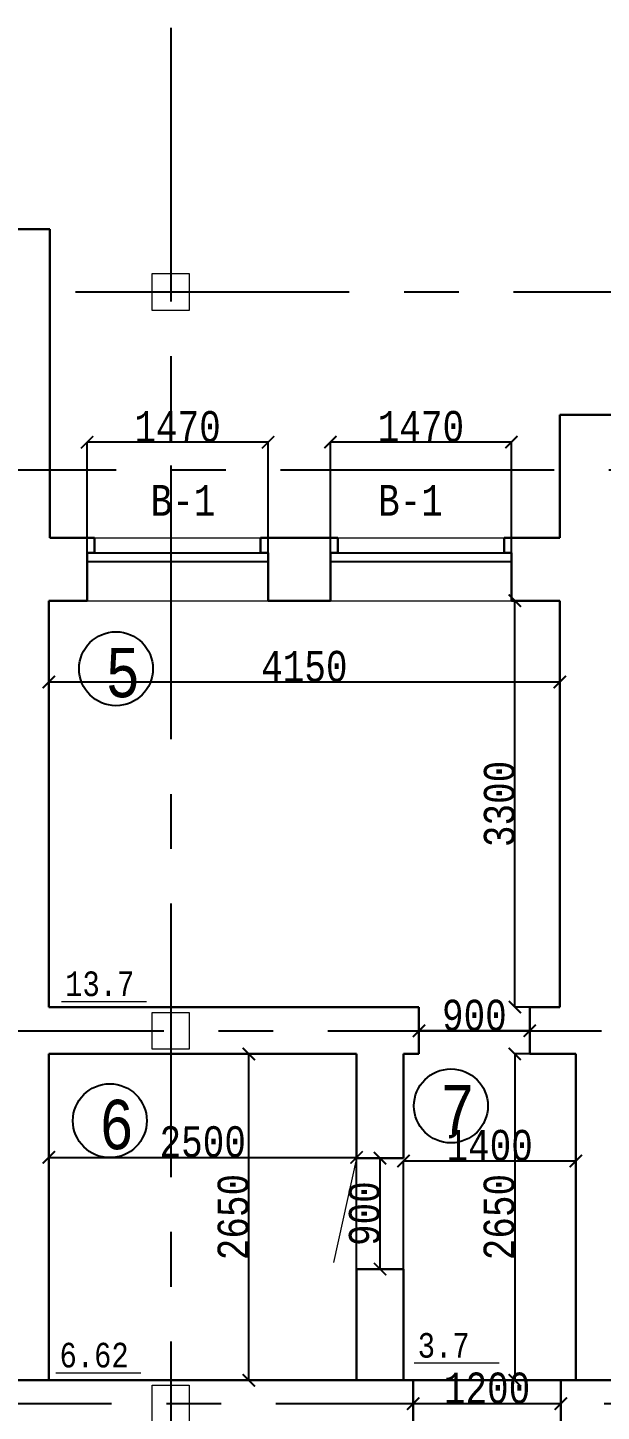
# Model space of a CAD drawing. Header units: millimetres. Extents: x -689206 to 4969298, y -1019800 to 703299.
# Drawn here: x 65281 to 69940, y 8378 to 19613 of the extents above; entities that cross this region are included whole.
import ezdxf

# ---------------------------------------------------------------- set-up
doc = ezdxf.new("R2010")
doc.units = ezdxf.units.MM
doc.linetypes.add('осеваяX2', pattern=[101.6, 63.5, -12.7, 12.7, -12.7])
for name, color, linetype, lineweight in [('несущие', 7, 'Continuous', 30), ('ПЕРЕГОРОДКИ', 252, 'Continuous', 9), ('РАЗМЕРЫ', 7, 'Continuous', 9), ('стены', 7, 'Continuous', 20)]:
    doc.layers.add(name, color=color, linetype=linetype, lineweight=lineweight)
doc.layers.add('четотам', color=7, linetype='Continuous')
doc.styles.add('Аннотативный', font='isocteur.ttf', dxfattribs={"width": 0.7, "height": 250})
doc.dimstyles.new('Аннотативный', dxfattribs={"dimscale": 0, "dimtxt": 250, "dimasz": 100, "dimexe": 1.25, "dimexo": 0.625, "dimtad": 1, "dimdec": 0, "dimtxsty": 'Аннотативный', "dimblk": 'ARCHTICK', "dimcen": 2.5, "dimadec": 0, "dimazin": 0, "dimtfac": 1, "dimtdec": 0, "dimtmove": 0, "dimatfit": 3, "dimfxl": 1, "dimarcsym": 0})

# ---------------------------------------------------------------- blocks, each defined once
blk = doc.blocks.new('_ArchTick')
at = {"color": 0, "linetype": 'ByBlock', "const_width": 0.15}
blk.add_lwpolyline([(-0.5, -0.5), (0.5, 0.5)], dxfattribs=at)
blk = doc.blocks.new('*D1426')
at = {"layer": 'Defpoints', "color": 0, "lineweight": 20, "transparency": 16777216}
for p in [(69238, 14960), (69603, 14960), (69603, 11660)]:
    blk.add_point(p, dxfattribs=at)
at = {"layer": 'стены', "color": 0, "lineweight": -2, "transparency": 16777216}
for p, q in [((69602, 14960), (69237, 14960)), ((69238, 11660), (69238, 14960)), ((69602, 11660), (69237, 11660))]:
    blk.add_line(p, q, dxfattribs=at)
at = {"layer": 'стены', "color": 0, "lineweight": -2, "transparency": 16777216, "xscale": 100, "yscale": 100, "zscale": 100}
for p, rotation in [((69238, 14960), 90), ((69238, 11660), 270)]:
    blk.add_blockref('_ArchTick', p, dxfattribs=dict(at, rotation=rotation))
at = {"layer": 'стены', "color": 0, "lineweight": 13, "transparency": 16777216, "insert": (69113, 13310), "char_height": 250, "attachment_point": 5, "rotation": 90, "style": 'Аннотативный'}
blk.add_mtext('3300', dxfattribs=at)
blk = doc.blocks.new('*D1427')
at = {"layer": 'Defpoints', "color": 0, "lineweight": 20, "transparency": 16777216}
for p in [(65453, 14960), (69603, 14960), (65453, 14300)]:
    blk.add_point(p, dxfattribs=at)
at = {"layer": 'стены', "color": 0, "lineweight": -2, "transparency": 16777216}
for p, q in [((65453, 14959), (65453, 14299)), ((69603, 14959), (69603, 14299)), ((69603, 14300), (65453, 14300))]:
    blk.add_line(p, q, dxfattribs=at)
at = {"layer": 'стены', "color": 0, "lineweight": -2, "transparency": 16777216, "xscale": 100, "yscale": 100, "zscale": 100, "rotation": 180}
blk.add_blockref('_ArchTick', (65453, 14300), dxfattribs=at)
at = {"layer": 'стены', "color": 0, "lineweight": -2, "transparency": 16777216, "xscale": 100, "yscale": 100, "zscale": 100}
blk.add_blockref('_ArchTick', (69603, 14300), dxfattribs=at)
at = {"layer": 'стены', "color": 0, "lineweight": 13, "transparency": 16777216, "insert": (67528, 14426), "char_height": 250, "attachment_point": 5, "style": 'Аннотативный'}
blk.add_mtext('4150', dxfattribs=at)
blk = doc.blocks.new('*D1430')
at = {"layer": 'Defpoints', "color": 0, "lineweight": 20, "transparency": 16777216}
for p in [(68333, 10410), (68333, 9280), (69733, 9280)]:
    blk.add_point(p, dxfattribs=at)
at = {"layer": 'стены', "color": 0, "lineweight": -2, "transparency": 16777216}
for p, q in [((68333, 9280), (68333, 10411)), ((69733, 10410), (68333, 10410)), ((69733, 9280), (69733, 10411))]:
    blk.add_line(p, q, dxfattribs=at)
at = {"layer": 'стены', "color": 0, "lineweight": -2, "transparency": 16777216, "xscale": 100, "yscale": 100, "zscale": 100, "rotation": 180}
blk.add_blockref('_ArchTick', (68333, 10410), dxfattribs=at)
at = {"layer": 'стены', "color": 0, "lineweight": -2, "transparency": 16777216, "xscale": 100, "yscale": 100, "zscale": 100}
blk.add_blockref('_ArchTick', (69733, 10410), dxfattribs=at)
at = {"layer": 'стены', "color": 0, "lineweight": 13, "transparency": 16777216, "insert": (69033, 10536), "char_height": 250, "attachment_point": 5, "style": 'Аннотативный'}
blk.add_mtext('1400', dxfattribs=at)
blk = doc.blocks.new('*D1446')
at = {"layer": 'Defpoints', "color": 0, "lineweight": 20, "transparency": 16777216}
for p in [(65764, 16247), (65764, 14960), (67234, 14960)]:
    blk.add_point(p, dxfattribs=at)
at = {"layer": 'стены', "color": 0, "lineweight": -2, "transparency": 16777216}
for p, q in [((65764, 14960), (65764, 16248)), ((67234, 16247), (65764, 16247)), ((67234, 14960), (67234, 16248))]:
    blk.add_line(p, q, dxfattribs=at)
at = {"layer": 'стены', "color": 0, "lineweight": -2, "transparency": 16777216, "xscale": 100, "yscale": 100, "zscale": 100, "rotation": 180}
blk.add_blockref('_ArchTick', (65764, 16247), dxfattribs=at)
at = {"layer": 'стены', "color": 0, "lineweight": -2, "transparency": 16777216, "xscale": 100, "yscale": 100, "zscale": 100}
blk.add_blockref('_ArchTick', (67234, 16247), dxfattribs=at)
at = {"layer": 'стены', "color": 0, "lineweight": 13, "transparency": 16777216, "insert": (66499, 16373), "char_height": 250, "attachment_point": 5, "style": 'Аннотативный'}
blk.add_mtext('1470', dxfattribs=at)
blk = doc.blocks.new('*D1521')
at = {"layer": 'Defpoints', "color": 0, "lineweight": 20, "transparency": 16777216}
for p in [(67953, 10440), (65453, 8630), (67953, 8630)]:
    blk.add_point(p, dxfattribs=at)
at = {"layer": 'ПЕРЕГОРОДКИ', "color": 0, "lineweight": -2, "transparency": 16777216}
for p, q in [((65453, 8631), (65453, 10441)), ((65453, 10440), (67953, 10440)), ((67953, 8631), (67953, 10441))]:
    blk.add_line(p, q, dxfattribs=at)
at = {"layer": 'ПЕРЕГОРОДКИ', "color": 0, "lineweight": -2, "transparency": 16777216, "xscale": 100, "yscale": 100, "zscale": 100, "rotation": 180}
blk.add_blockref('_ArchTick', (65453, 10440), dxfattribs=at)
at = {"layer": 'ПЕРЕГОРОДКИ', "color": 0, "lineweight": -2, "transparency": 16777216, "xscale": 100, "yscale": 100, "zscale": 100}
blk.add_blockref('_ArchTick', (67953, 10440), dxfattribs=at)
at = {"layer": 'ПЕРЕГОРОДКИ', "color": 0, "lineweight": 13, "transparency": 16777216, "insert": (66703, 10566), "char_height": 250, "attachment_point": 5, "style": 'Аннотативный'}
blk.add_mtext('2500', dxfattribs=at)
blk = doc.blocks.new('*D1487')
at = {"layer": 'Defpoints', "color": 0, "lineweight": 20, "transparency": 16777216}
for p in [(67077, 11280), (67953, 11280), (67953, 8630)]:
    blk.add_point(p, dxfattribs=at)
at = {"layer": 'ПЕРЕГОРОДКИ', "color": 0, "lineweight": -2, "transparency": 16777216}
for p, q in [((67952, 11280), (67076, 11280)), ((67077, 8630), (67077, 11280)), ((67952, 8630), (67076, 8630))]:
    blk.add_line(p, q, dxfattribs=at)
at = {"layer": 'ПЕРЕГОРОДКИ', "color": 0, "lineweight": -2, "transparency": 16777216, "xscale": 100, "yscale": 100, "zscale": 100}
for p, rotation in [((67077, 11280), 90), ((67077, 8630), 270)]:
    blk.add_blockref('_ArchTick', p, dxfattribs=dict(at, rotation=rotation))
at = {"layer": 'ПЕРЕГОРОДКИ', "color": 0, "lineweight": 13, "transparency": 16777216, "insert": (66951, 9955), "char_height": 250, "attachment_point": 5, "rotation": 90, "style": 'Аннотативный'}
blk.add_mtext('2650', dxfattribs=at)
blk = doc.blocks.new('*D1498')
at = {"layer": 'Defpoints', "color": 0, "lineweight": 20, "transparency": 16777216}
for p in [(67740, 16248), (67740, 14960), (69210, 14960)]:
    blk.add_point(p, dxfattribs=at)
at = {"layer": 'несущие', "color": 0, "lineweight": -2, "transparency": 16777216}
for p, q in [((67740, 14960), (67740, 16249)), ((69210, 16248), (67740, 16248)), ((69210, 14960), (69210, 16249))]:
    blk.add_line(p, q, dxfattribs=at)
at = {"layer": 'несущие', "color": 0, "lineweight": -2, "transparency": 16777216, "xscale": 100, "yscale": 100, "zscale": 100, "rotation": 180}
blk.add_blockref('_ArchTick', (67740, 16248), dxfattribs=at)
at = {"layer": 'несущие', "color": 0, "lineweight": -2, "transparency": 16777216, "xscale": 100, "yscale": 100, "zscale": 100}
blk.add_blockref('_ArchTick', (69210, 16248), dxfattribs=at)
at = {"layer": 'несущие', "color": 0, "lineweight": 13, "transparency": 16777216, "insert": (68475, 16374), "char_height": 250, "attachment_point": 5, "style": 'Аннотативный'}
blk.add_mtext('1470', dxfattribs=at)
blk = doc.blocks.new('*D1583')
at = {"layer": 'Defpoints', "color": 0, "linetype": 'ByBlock', "lineweight": 20, "transparency": 16777216}
for p in [(68459, 11468), (68459, 11468), (69359, 11468)]:
    blk.add_point(p, dxfattribs=at)
at = {"layer": 'РАЗМЕРЫ', "color": 0, "linetype": 'ByBlock', "lineweight": -2, "transparency": 16777216}
for p, q in [((68459, 11468), (68459, 11469)), ((69359, 11468), (68459, 11468)), ((69359, 11468), (69359, 11469))]:
    blk.add_line(p, q, dxfattribs=at)
at = {"layer": 'РАЗМЕРЫ', "color": 0, "linetype": 'ByBlock', "lineweight": -2, "transparency": 16777216, "xscale": 100, "yscale": 100, "zscale": 100, "rotation": 180}
blk.add_blockref('_ArchTick', (68459, 11468), dxfattribs=at)
at = {"layer": 'РАЗМЕРЫ', "color": 0, "linetype": 'ByBlock', "lineweight": -2, "transparency": 16777216, "xscale": 100, "yscale": 100, "zscale": 100}
blk.add_blockref('_ArchTick', (69359, 11468), dxfattribs=at)
at = {"layer": 'РАЗМЕРЫ', "color": 0, "linetype": 'ByBlock', "lineweight": 13, "transparency": 16777216, "insert": (68909, 11593), "char_height": 250, "attachment_point": 5, "style": 'Аннотативный'}
blk.add_mtext('900', dxfattribs=at)
blk = doc.blocks.new('*D1584')
at = {"layer": 'Defpoints', "color": 0, "linetype": 'ByBlock', "lineweight": 20, "transparency": 16777216}
for p in [(68412, 8440), (68412, 8440), (69612, 8440)]:
    blk.add_point(p, dxfattribs=at)
at = {"layer": 'РАЗМЕРЫ', "color": 0, "linetype": 'ByBlock', "lineweight": -2, "transparency": 16777216}
for p, q in [((68412, 8441), (68412, 8441)), ((69612, 8440), (68412, 8440)), ((69612, 8441), (69612, 8441))]:
    blk.add_line(p, q, dxfattribs=at)
at = {"layer": 'РАЗМЕРЫ', "color": 0, "linetype": 'ByBlock', "lineweight": -2, "transparency": 16777216, "xscale": 100, "yscale": 100, "zscale": 100, "rotation": 180}
blk.add_blockref('_ArchTick', (68412, 8440), dxfattribs=at)
at = {"layer": 'РАЗМЕРЫ', "color": 0, "linetype": 'ByBlock', "lineweight": -2, "transparency": 16777216, "xscale": 100, "yscale": 100, "zscale": 100}
blk.add_blockref('_ArchTick', (69612, 8440), dxfattribs=at)
at = {"layer": 'РАЗМЕРЫ', "color": 0, "linetype": 'ByBlock', "lineweight": 13, "transparency": 16777216, "insert": (69012, 8566), "char_height": 250, "attachment_point": 5, "style": 'Аннотативный'}
blk.add_mtext('1200', dxfattribs=at)
blk = doc.blocks.new('*D1593')
at = {"layer": 'Defpoints', "color": 0, "linetype": 'ByBlock', "lineweight": 20, "transparency": 16777216}
for p in [(69733, 11280), (69237, 8630), (69733, 8630)]:
    blk.add_point(p, dxfattribs=at)
at = {"layer": 'РАЗМЕРЫ', "color": 0, "linetype": 'ByBlock', "lineweight": -2, "transparency": 16777216}
for p, q in [((69732, 11280), (69236, 11280)), ((69237, 11280), (69237, 8630)), ((69732, 8630), (69236, 8630))]:
    blk.add_line(p, q, dxfattribs=at)
at = {"layer": 'РАЗМЕРЫ', "color": 0, "linetype": 'ByBlock', "lineweight": -2, "transparency": 16777216, "xscale": 100, "yscale": 100, "zscale": 100}
for p, rotation in [((69237, 11280), 90), ((69237, 8630), 270)]:
    blk.add_blockref('_ArchTick', p, dxfattribs=dict(at, rotation=rotation))
at = {"layer": 'РАЗМЕРЫ', "color": 0, "linetype": 'ByBlock', "lineweight": 20, "transparency": 16777216, "insert": (69111, 9955), "char_height": 250, "attachment_point": 5, "rotation": 90, "style": 'Аннотативный'}
blk.add_mtext('2650', dxfattribs=at)
blk = doc.blocks.new('*D1626')
at = {"layer": 'Defpoints', "color": 0, "linetype": 'ByBlock', "lineweight": 20, "transparency": 16777216}
for p in [(68143, 10433), (68143, 10433), (68143, 9533)]:
    blk.add_point(p, dxfattribs=at)
at = {"layer": 'РАЗМЕРЫ', "color": 0, "linetype": 'ByBlock', "lineweight": -2, "transparency": 16777216}
for p, q in [((68143, 10433), (68144, 10433)), ((68143, 9533), (68143, 10433)), ((68143, 9533), (68144, 9533))]:
    blk.add_line(p, q, dxfattribs=at)
at = {"layer": 'РАЗМЕРЫ', "color": 0, "linetype": 'ByBlock', "lineweight": -2, "transparency": 16777216, "xscale": 100, "yscale": 100, "zscale": 100}
for p, rotation in [((68143, 10433), 90), ((68143, 9533), 270)]:
    blk.add_blockref('_ArchTick', p, dxfattribs=dict(at, rotation=rotation))
at = {"layer": 'РАЗМЕРЫ', "color": 0, "linetype": 'ByBlock', "lineweight": 20, "transparency": 16777216, "insert": (68017, 9983), "char_height": 250, "attachment_point": 5, "rotation": 90, "style": 'Аннотативный'}
blk.add_mtext('900', dxfattribs=at)

msp = doc.modelspace()

# ---------------------------------------------------------------- linework, layer by layer
at = {"layer": 'несущие', "color": 18, "linetype": 'ByBlock', "lineweight": 30, "true_color": 0x000000}
msp.add_line((64559.1, 17977.7), (65460.8, 17977.7), dxfattribs=at)
at = {"layer": 'несущие', "color": 0}
for p, q in [((67952.8, 9279.7), (67952.8, 8630.2)), ((68332.8, 9279.7), (68332.8, 8630.2)), ((69732.8, 9279.7), (69732.8, 8630.2)), ((65452.8, 8630.2), (67952.8, 8630.2)), ((68332.8, 8630.2), (68411.5, 8630.2)), ((68411.5, 8630.2), (68411.5, 8250.2)), ((69611.5, 8630.2), (69732.8, 8630.2))]:
    msp.add_line(p, q, dxfattribs=at)
at = {"layer": 'РАЗМЕРЫ'}
for p, q in [((65823.5, 15469.7), (67173.5, 15469.7)), ((67800.3, 15469.7), (69150.3, 15469.7)), ((65763.5, 14959.7), (67233.5, 14959.7)), ((67740.3, 14959.7), (69210.3, 14959.7)), ((65557, 11706.8), (66246.3, 11706.8)), ((68419.8, 8770.5), (69109.1, 8770.5)), ((65511, 8691.5), (66200.3, 8691.5))]:
    msp.add_line(p, q, dxfattribs=at)
at = {"layer": 'РАЗМЕРЫ', "linetype": 'ByBlock', "lineweight": 20}
msp.add_line((67952.8, 10433.1), (67765.1, 9585.2), dxfattribs=at)
at = {"layer": 'РАЗМЕРЫ', "linetype": 'ByBlock', "lineweight": 30}
for p, q in [((68332.8, 10433.1), (67952.8, 10433.1)), ((67952.8, 9533.1), (68332.8, 9533.1))]:
    msp.add_line(p, q, dxfattribs=at)
at = {"layer": 'РАЗМЕРЫ', "lineweight": 30, "ltscale": 150}
msp.add_line((64967.4, 8630.2), (82068.2, 8630.2), dxfattribs=at)
at = {"layer": 'стены', "linetype": 'осеваяX2', "lineweight": 25, "ltscale": 35}
for p, q in [((66442.7, 19613.2), (66442.7, -25990)), ((65670.8, 17467.7), (108442.7, 17467.7)), ((42442.7, 16024.1), (108442.7, 16024.1)), ((46383.8, 11467.7), (108442.7, 11467.7)), ((42404.8, 8440.2), (108442.7, 8440.2))]:
    msp.add_line(p, q, dxfattribs=at)
at = {"layer": 'стены', "color": 7, "lineweight": 30, "true_color": 0xffffff}
msp.add_line((64559.1, 17977.7), (65460.8, 17977.7), dxfattribs=at)
at = {"layer": 'стены', "lineweight": 30}
for p, q in [((65460.8, 17977.7), (65460.8, 15469.7)), ((69602.8, 16469.7), (69602.8, 15469.7)), ((69602.8, 16469.7), (70519.2, 16469.7)), ((65452.8, 11659.7), (65452.8, 14959.7)), ((65452.8, 14959.7), (65763.5, 14959.7)), ((67233.5, 14959.7), (67740.3, 14959.7)), ((69210.3, 14959.7), (69602.8, 14959.7)), ((69602.8, 14959.7), (69602.8, 11659.7)), ((68459.2, 11659.7), (65452.8, 11659.7)), ((68459.2, 11279.7), (68459.2, 11659.7)), ((69452.8, 11659.7), (69359.2, 11659.7)), ((69359.2, 11659.7), (69359.2, 11279.7)), ((69452.8, 11659.7), (69602.8, 11659.7)), ((65452.8, 8630.2), (65452.8, 11279.7)), ((67952.8, 11279.7), (65452.8, 11279.7)), ((65452.8, 11279.7), (67580.8, 11279.7)), ((67952.8, 10433.1), (67952.8, 11279.7)), ((68459.2, 11279.7), (68332.8, 11279.7)), ((68332.8, 10433.1), (68332.8, 11279.7)), ((68332.8, 11279.7), (68332.8, 10433.1)), ((68332.8, 11279.7), (68459.2, 11279.7)), ((69732.8, 11279.7), (69359.2, 11279.7)), ((69359.2, 11279.7), (69732.8, 11279.7)), ((69732.8, 11279.7), (69732.8, 9279.7)), ((67952.8, 9279.7), (67952.8, 9533.1)), ((68332.8, 9279.7), (68332.8, 9533.1)), ((69611.5, 8250.2), (69611.5, 8630.2))]:
    msp.add_line(p, q, dxfattribs=at)
at = {"layer": 'стены', "color": 18, "lineweight": 30, "true_color": 0x000000}
for p, q in [((65823.5, 15469.7), (65460.8, 15469.7)), ((65823.5, 15349.7), (65823.5, 15469.7)), ((67800.3, 15469.7), (67173.5, 15469.7)), ((67173.5, 15349.7), (67173.5, 15469.7)), ((67800.3, 15349.7), (67800.3, 15469.7)), ((69602.8, 15469.7), (69150.3, 15469.7)), ((69150.3, 15349.7), (69150.3, 15469.7)), ((65763.5, 15349.7), (65823.5, 15349.7)), ((65763.5, 15349.7), (65763.5, 14959.7)), ((67173.5, 15349.7), (67233.5, 15349.7)), ((67233.5, 15349.7), (67233.5, 14959.7)), ((67740.3, 15349.7), (67800.3, 15349.7)), ((67740.3, 15349.7), (67740.3, 14959.7)), ((69150.3, 15349.7), (69210.3, 15349.7)), ((69210.3, 15349.7), (69210.3, 14959.7))]:
    msp.add_line(p, q, dxfattribs=at)
at = {"layer": 'стены', "color": 4, "lineweight": 25}
for p, q in [((69150.3, 15349.7), (69150.3, 15469.7)), ((69210.3, 15349.7), (69210.3, 14959.7))]:
    msp.add_line(p, q, dxfattribs=at)
at = {"layer": 'стены', "color": 152, "lineweight": 30, "true_color": 0x2776bb}
for p, q in [((65763.5, 14959.7), (65763.5, 15319.7)), ((67233.5, 15319.7), (67233.5, 14959.7))]:
    msp.add_line(p, q, dxfattribs=at)
at = {"layer": 'стены', "lineweight": 25}
for p, q in [((65823.5, 15349.7), (67173.5, 15349.7)), ((67800.3, 15349.7), (69150.3, 15349.7)), ((65763.5, 15279.7), (67233.5, 15279.7)), ((67740.3, 15279.7), (69210.3, 15279.7))]:
    msp.add_line(p, q, dxfattribs=at)
at = {"layer": 'стены'}
for p, q in [((65452.8, 11279.7), (65452.8, 11128.4)), ((65452.8, 10228.4), (65452.8, 8630.2))]:
    msp.add_line(p, q, dxfattribs=at)
msp.add_lwpolyline([(66292.7, 17617.7), (66592.7, 17617.7), (66592.7, 17317.7), (66292.7, 17317.7)], close=True, dxfattribs=at)
at = {"layer": 'стены', "lineweight": 20}
for points in [[(66292.7, 11617.7), (66592.7, 11617.7), (66592.7, 11317.7), (66292.7, 11317.7)], [(66292.7, 8590.2), (66592.7, 8590.2), (66592.7, 8290.2), (66292.7, 8290.2)]]:
    msp.add_lwpolyline(points, close=True, dxfattribs=at)
at = {"layer": 'четотам'}
for centre in [(65998.7, 14407.6), (68718.7, 10857.6), (65948.7, 10737.6)]:
    msp.add_circle(centre, 300, dxfattribs=at)

# ---------------------------------------------------------------- texts
at = {"layer": 'РАЗМЕРЫ', "lineweight": 20, "ltscale": 150, "attachment_point": 1, "style": 'Аннотативный'}
for s, insert, char_height, width in [('В-1', (66280, 15900), 250, 922.913), ('В-1', (68127.3, 15900), 250, 922.913), ('5', (65912.8, 14577.4), 401.1, 1460), ('7', (68632.8, 11027.4), 401.1, 1460), ('6', (65862.8, 10907.4), 401.1, 1460)]:
    msp.add_mtext(s, dxfattribs=dict(at, insert=insert, char_height=char_height, width=width))
at = {"layer": 'РАЗМЕРЫ', "char_height": 200, "width": 656.117, "attachment_point": 1, "style": 'Аннотативный'}
for s, insert in [('13.7', (65586.3, 11949.6)), ('3.7', (68449.1, 9013.3)), ('6.62', (65540.3, 8934.4))]:
    msp.add_mtext(s, dxfattribs=dict(at, insert=insert))

# ---------------------------------------------------------------- dimensions: what is measured, and where the dimension line sits
at = {"layer": 'несущие', "lineweight": 13}
dim = msp.add_aligned_dim(p1=(69210.3, 14959.7), p2=(67740.3, 14959.7), distance=-1288.5, dimstyle='Аннотативный', dxfattribs=at)
dim.commit()
dim.dimension.update_dxf_attribs({"geometry": '*D1498', "text_midpoint": (68475.3, 16373.8)})
at = {"layer": 'ПЕРЕГОРОДКИ', "color": 18, "lineweight": 13, "true_color": 0x000000}
dim = msp.add_aligned_dim(p1=(67952.8, 8630.2), p2=(67952.8, 11279.7), distance=876, text='2650', dimstyle='Аннотативный', dxfattribs=at)
dim.commit()
dim.dimension.update_dxf_attribs({"geometry": '*D1487', "text_midpoint": (66951.2, 9955)})
dim = msp.add_linear_dim(base=(67952.8, 10440), p1=(65452.8, 8630.2), p2=(67952.8, 8630.2), angle=0, dimstyle='Аннотативный', dxfattribs=at)
dim.commit()
dim.dimension.update_dxf_attribs({"geometry": '*D1521', "text_midpoint": (66702.8, 10440), "dimtype": 161})
at = {"layer": 'РАЗМЕРЫ', "color": 18, "linetype": 'ByBlock', "lineweight": 13, "true_color": 0x000000}
for base, p1, p2, picture, middle in [((68459.2, 11467.7), (69359.2, 11467.7), (68459.2, 11467.7), '*D1583', (68909.2, 11593.3)), ((68411.5, 8440.2), (69611.5, 8440.2), (68411.5, 8440.2), '*D1584', (69011.5, 8565.9))]:
    dim = msp.add_linear_dim(base=base, p1=p1, p2=p2, dimstyle='Аннотативный', dxfattribs=at)
    dim.commit()
    dim.dimension.update_dxf_attribs({"geometry": picture, "text_midpoint": middle})
at = {"layer": 'РАЗМЕРЫ', "linetype": 'ByBlock', "lineweight": 20}
dim = msp.add_linear_dim(base=(69237.1, 8630.2), p1=(69732.8, 11279.7), p2=(69732.8, 8630.2), angle=90, text='2650', dimstyle='Аннотативный', dxfattribs=at)
dim.commit()
dim.dimension.update_dxf_attribs({"geometry": '*D1593', "text_midpoint": (69111.5, 9955)})
dim = msp.add_linear_dim(base=(68142.8, 10433.1), p1=(68142.8, 9533.1), p2=(68142.8, 10433.1), angle=90, dimstyle='Аннотативный', dxfattribs=at)
dim.commit()
dim.dimension.update_dxf_attribs({"geometry": '*D1626', "text_midpoint": (68017.1, 9983.1)})
at = {"layer": 'стены', "lineweight": 13}
dim = msp.add_linear_dim(base=(65763.5, 16246.9), p1=(67233.5, 14959.7), p2=(65763.5, 14959.7), dimstyle='Аннотативный', dxfattribs=at)
dim.commit()
dim.dimension.update_dxf_attribs({"geometry": '*D1446', "text_midpoint": (66498.5, 16372.6)})
for p1, p2, distance, picture, middle in [((69602.8, 14959.7), (65452.8, 14959.7), 659.7, '*D1427', (67527.8, 14425.7)), ((69602.8, 11659.7), (69602.8, 14959.7), 364.4, '*D1426', (69112.7, 13309.7))]:
    dim = msp.add_aligned_dim(p1=p1, p2=p2, distance=distance, dimstyle='Аннотативный', dxfattribs=at)
    dim.commit()
    dim.dimension.update_dxf_attribs({"geometry": picture, "text_midpoint": middle})
dim = msp.add_linear_dim(base=(68332.8, 10410), p1=(69732.8, 9279.7), p2=(68332.8, 9279.7), angle=180, dimstyle='Аннотативный', dxfattribs=at)
dim.commit()
dim.dimension.update_dxf_attribs({"geometry": '*D1430', "text_midpoint": (69032.8, 10410), "dimtype": 161})

doc.saveas('drawing.dxf')
